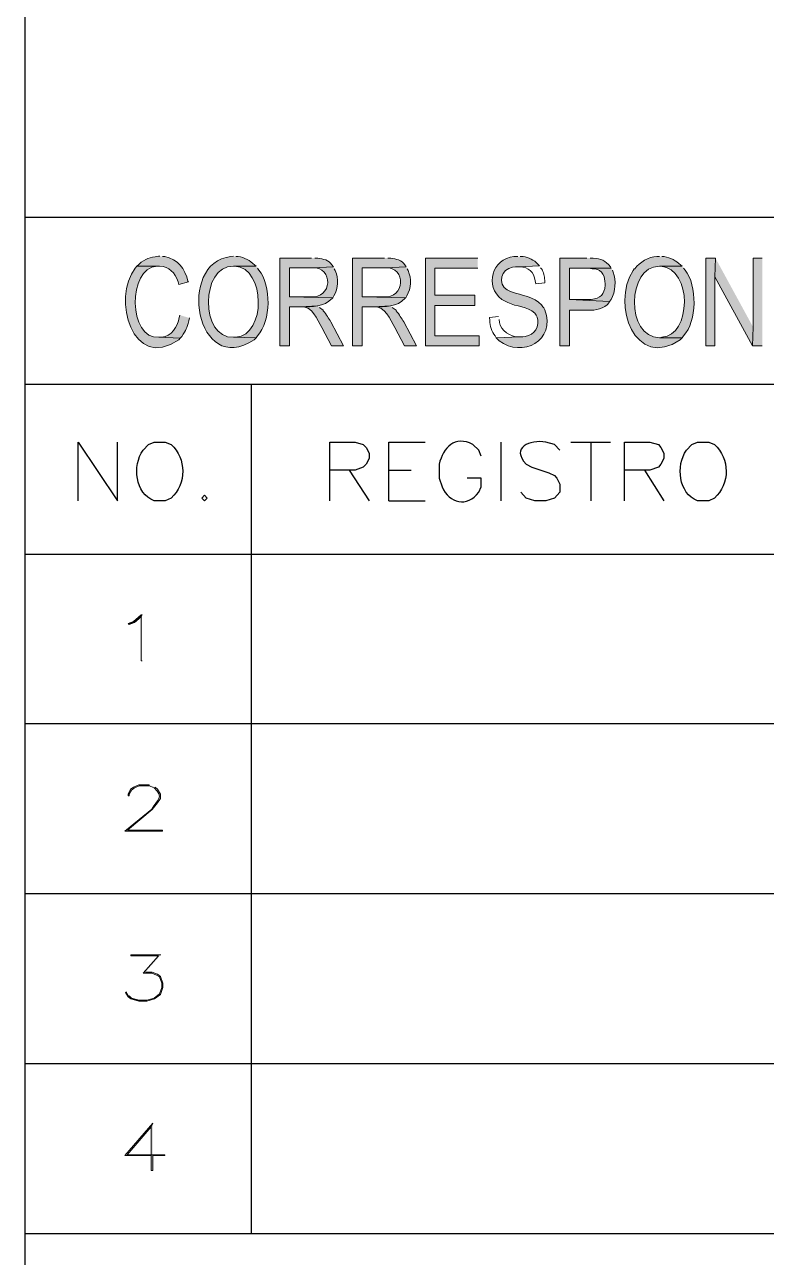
# Model space of a CAD drawing. Header units: inches. Extents: x 5 to 295, y 10 to 227.
# Drawn here: x 251.34 to 263.47, y 60.12 to 80.29 of the extents above; entities that cross this region are included whole.
import ezdxf

# ---------------------------------------------------------------- set-up
doc = ezdxf.new("R2010")
doc.units = ezdxf.units.IN
doc.header["$MEASUREMENT"] = 0
doc.layers.add('1- 3', color=3, linetype='Continuous')

msp = doc.modelspace()

# ---------------------------------------------------------------- hatches: boundary and pattern name
at = {"layer": '1- 3'}
h = msp.add_hatch(color=256, dxfattribs=at)
edge = h.paths.add_edge_path()
edge.add_spline(control_points=[(253.551, 76.498), (253.551, 76.498), (253.528, 76.498), (253.528, 76.498), (253.377, 76.47), (253.322, 76.464), (253.204, 76.363), (253.204, 76.363), (253.172, 76.332), (253.172, 76.332), (253.172, 76.332), (253.544, 76.332), (253.544, 76.332), (253.713, 76.331), (253.789, 76.224), (253.852, 76.079), (253.852, 76.079), (253.859, 76.032), (253.859, 76.032), (253.859, 76.032), (254.017, 76.079), (254.017, 76.079), (254.017, 76.079), (254.01, 76.087), (254.01, 76.087), (253.964, 76.29), (253.841, 76.451), (253.63, 76.49), (253.63, 76.49), (253.591, 76.49), (253.591, 76.49)], knot_values=[0, 0, 0, 0, 0.035278, 0.035278, 0.035278, 0.070556, 0.070556, 0.070556, 0.105833, 0.105833, 0.105833, 0.141111, 0.141111, 0.141111, 0.176389, 0.176389, 0.176389, 0.211667, 0.211667, 0.211667, 0.246944, 0.246944, 0.246944, 0.282222, 0.282222, 0.282222, 0.3175, 0.3175, 0.3175, 0.352778, 0.352778, 0.352778, 0.352778], degree=3, periodic=0)
edge.add_line((253.591, 76.49), (253.551, 76.498))
h = msp.add_hatch(color=256, dxfattribs=at)
edge = h.paths.add_edge_path()
edge.add_spline(control_points=[(254.752, 76.498), (254.752, 76.498), (254.713, 76.49), (254.713, 76.49), (253.817, 76.401), (254.145, 74.492), (255.092, 75.131), (255.092, 75.131), (255.123, 75.163), (255.123, 75.163), (255.123, 75.163), (254.752, 75.171), (254.752, 75.171), (254.207, 75.145), (254.211, 76.35), (254.752, 76.332), (254.752, 76.332), (255.123, 76.332), (255.123, 76.332), (255.123, 76.332), (255.1, 76.355), (255.1, 76.355), (255.024, 76.421), (254.934, 76.481), (254.831, 76.49), (254.831, 76.49), (254.792, 76.49), (254.792, 76.49)], knot_values=[0, 0, 0, 0, 0.035278, 0.035278, 0.035278, 0.070556, 0.070556, 0.070556, 0.105833, 0.105833, 0.105833, 0.141111, 0.141111, 0.141111, 0.176389, 0.176389, 0.176389, 0.211667, 0.211667, 0.211667, 0.246944, 0.246944, 0.246944, 0.282222, 0.282222, 0.282222, 0.3175, 0.3175, 0.3175, 0.3175], degree=3, periodic=0)
edge.add_line((254.792, 76.49), (254.752, 76.498))
h = msp.add_hatch(color=256, dxfattribs=at)
edge = h.paths.add_edge_path()
edge.add_spline(control_points=[(256.032, 76.466), (256.032, 76.466), (255.51, 76.466), (255.51, 76.466), (255.51, 76.466), (255.51, 75.028), (255.51, 75.028), (255.51, 75.028), (255.668, 75.028), (255.668, 75.028), (255.668, 75.028), (255.668, 75.668), (255.668, 75.668), (255.668, 75.668), (255.85, 75.668), (255.85, 75.668), (256.05, 75.669), (256.227, 75.661), (256.371, 75.81), (256.371, 75.81), (256.379, 75.818), (256.379, 75.818), (256.379, 75.818), (255.668, 75.834), (255.668, 75.834), (255.668, 75.834), (255.668, 76.308), (255.668, 76.308), (255.668, 76.308), (256.04, 76.308), (256.04, 76.308), (256.04, 76.308), (256.387, 76.324), (256.387, 76.324), (256.387, 76.324), (256.363, 76.355), (256.363, 76.355), (256.315, 76.435), (256.218, 76.451), (256.134, 76.466), (256.134, 76.466), (256.087, 76.466), (256.087, 76.466)], knot_values=[0, 0, 0, 0, 0.035278, 0.035278, 0.035278, 0.070556, 0.070556, 0.070556, 0.105833, 0.105833, 0.105833, 0.141111, 0.141111, 0.141111, 0.176389, 0.176389, 0.176389, 0.211667, 0.211667, 0.211667, 0.246944, 0.246944, 0.246944, 0.282222, 0.282222, 0.282222, 0.3175, 0.3175, 0.3175, 0.352778, 0.352778, 0.352778, 0.388056, 0.388056, 0.388056, 0.423333, 0.423333, 0.423333, 0.458611, 0.458611, 0.458611, 0.493889, 0.493889, 0.493889, 0.493889], degree=3, periodic=0)
edge.add_line((256.087, 76.466), (256.032, 76.466))
h = msp.add_hatch(color=256, dxfattribs=at)
edge = h.paths.add_edge_path()
edge.add_spline(control_points=[(257.224, 76.466), (257.224, 76.466), (256.703, 76.466), (256.703, 76.466), (256.703, 76.466), (256.703, 75.028), (256.703, 75.028), (256.703, 75.028), (256.861, 75.028), (256.861, 75.028), (256.861, 75.028), (256.861, 75.668), (256.861, 75.668), (256.861, 75.668), (257.043, 75.668), (257.043, 75.668), (257.242, 75.669), (257.42, 75.661), (257.564, 75.81), (257.564, 75.81), (257.572, 75.818), (257.572, 75.818), (257.572, 75.818), (256.861, 75.834), (256.861, 75.834), (256.861, 75.834), (256.861, 76.308), (256.861, 76.308), (256.861, 76.308), (257.232, 76.308), (257.232, 76.308), (257.232, 76.308), (257.58, 76.324), (257.58, 76.324), (257.58, 76.324), (257.556, 76.355), (257.556, 76.355), (257.508, 76.435), (257.411, 76.451), (257.327, 76.466), (257.327, 76.466), (257.28, 76.466), (257.28, 76.466)], knot_values=[0, 0, 0, 0, 0.035278, 0.035278, 0.035278, 0.070556, 0.070556, 0.070556, 0.105833, 0.105833, 0.105833, 0.141111, 0.141111, 0.141111, 0.176389, 0.176389, 0.176389, 0.211667, 0.211667, 0.211667, 0.246944, 0.246944, 0.246944, 0.282222, 0.282222, 0.282222, 0.3175, 0.3175, 0.3175, 0.352778, 0.352778, 0.352778, 0.388056, 0.388056, 0.388056, 0.423333, 0.423333, 0.423333, 0.458611, 0.458611, 0.458611, 0.493889, 0.493889, 0.493889, 0.493889], degree=3, periodic=0)
edge.add_line((257.28, 76.466), (257.224, 76.466))
for points in [[(258.749, 76.466), (257.896, 76.466), (257.896, 75.028), (258.773, 75.028), (258.773, 75.194), (258.046, 75.194), (258.046, 75.692), (258.701, 75.692), (258.701, 75.858), (258.046, 75.858), (258.046, 76.3), (258.749, 76.3)], [(262.635, 76.466), (262.477, 76.466), (262.477, 75.028), (262.627, 75.028), (262.627, 76.158)], [(262.635, 76.466), (262.627, 76.158), (263.243, 75.028), (263.251, 75.336)], [(263.401, 76.466), (263.251, 76.466), (263.251, 75.336), (263.243, 75.028), (263.401, 75.028)], [(253.259, 70.629), (253.243, 70.629), (253.117, 70.518), (253.03, 70.487), (253.046, 70.471), (253.133, 70.502), (253.243, 70.597)], [(253.259, 70.629), (253.243, 70.597), (253.243, 69.878), (253.259, 69.878)], [(253.378, 67.848), (253.204, 67.848), (253.117, 67.809), (253.07, 67.777), (253.03, 67.698), (253.03, 67.667), (253.046, 67.667), (253.046, 67.698), (253.085, 67.761), (253.133, 67.801), (253.212, 67.832), (253.378, 67.832)], [(253.567, 65.068), (253.077, 65.068), (253.077, 65.052), (253.528, 65.052), (253.275, 64.768), (253.417, 64.768), (253.496, 64.736), (253.544, 64.705), (253.583, 64.602), (253.583, 64.531), (253.544, 64.428), (253.457, 64.357), (253.338, 64.325), (253.212, 64.325), (253.204, 64.31), (253.338, 64.31), (253.465, 64.349), (253.559, 64.42), (253.599, 64.531), (253.599, 64.602), (253.559, 64.712), (253.512, 64.752), (253.425, 64.783), (253.314, 64.783)], [(253.006, 64.46), (252.991, 64.452), (253.03, 64.381), (253.077, 64.349), (253.204, 64.31), (253.212, 64.325), (253.085, 64.357), (253.046, 64.396)], [(253.433, 62.311), (252.975, 61.782), (253.409, 61.782), (253.409, 61.537), (253.433, 61.537), (253.433, 61.782), (253.63, 61.782), (253.63, 61.798), (253.014, 61.798), (253.409, 62.256)], [(253.433, 62.311), (253.409, 62.256), (253.409, 61.798), (253.014, 61.798), (253.433, 61.798)]]:
    msp.add_hatch(color=256, dxfattribs=at).paths.add_polyline_path(points)
h = msp.add_hatch(color=256, dxfattribs=at)
edge = h.paths.add_edge_path()
edge.add_spline(control_points=[(259.404, 76.49), (259.404, 76.49), (259.341, 76.49), (259.341, 76.49), (258.981, 76.461), (258.857, 76.006), (259.144, 75.787), (259.144, 75.787), (259.239, 75.739), (259.239, 75.739), (259.383, 75.671), (259.558, 75.673), (259.681, 75.565), (259.681, 75.565), (259.705, 75.534), (259.705, 75.534), (259.705, 75.534), (259.72, 75.502), (259.72, 75.502), (259.764, 75.36), (259.679, 75.197), (259.523, 75.186), (259.523, 75.186), (259.483, 75.178), (259.483, 75.178), (259.483, 75.178), (259.436, 75.178), (259.436, 75.178), (259.436, 75.178), (259.049, 75.163), (259.049, 75.163), (259.049, 75.163), (259.096, 75.115), (259.096, 75.115), (259.479, 74.825), (260.03, 75.116), (259.847, 75.621), (259.847, 75.621), (259.831, 75.652), (259.831, 75.652), (259.831, 75.652), (259.815, 75.668), (259.815, 75.668), (259.815, 75.668), (259.792, 75.7), (259.792, 75.7), (259.669, 75.832), (259.466, 75.858), (259.302, 75.913), (259.302, 75.913), (259.262, 75.929), (259.262, 75.929), (259.262, 75.929), (259.231, 75.945), (259.231, 75.945), (259.064, 76.041), (259.134, 76.295), (259.318, 76.316), (259.318, 76.316), (259.365, 76.324), (259.365, 76.324), (259.365, 76.324), (259.412, 76.324), (259.412, 76.324), (259.412, 76.324), (259.76, 76.34), (259.76, 76.34), (259.76, 76.34), (259.728, 76.371), (259.728, 76.371), (259.674, 76.432), (259.573, 76.48), (259.491, 76.49), (259.491, 76.49), (259.444, 76.49), (259.444, 76.49)], knot_values=[0, 0, 0, 0, 0.035278, 0.035278, 0.035278, 0.070556, 0.070556, 0.070556, 0.105833, 0.105833, 0.105833, 0.141111, 0.141111, 0.141111, 0.176389, 0.176389, 0.176389, 0.211667, 0.211667, 0.211667, 0.246944, 0.246944, 0.246944, 0.282222, 0.282222, 0.282222, 0.3175, 0.3175, 0.3175, 0.352778, 0.352778, 0.352778, 0.388056, 0.388056, 0.388056, 0.423333, 0.423333, 0.423333, 0.458611, 0.458611, 0.458611, 0.493889, 0.493889, 0.493889, 0.529167, 0.529167, 0.529167, 0.564444, 0.564444, 0.564444, 0.599722, 0.599722, 0.599722, 0.635, 0.635, 0.635, 0.670278, 0.670278, 0.670278, 0.705556, 0.705556, 0.705556, 0.740833, 0.740833, 0.740833, 0.776111, 0.776111, 0.776111, 0.811389, 0.811389, 0.811389, 0.846667, 0.846667, 0.846667, 0.881944, 0.881944, 0.881944, 0.881944], degree=3, periodic=0)
edge.add_line((259.444, 76.49), (259.404, 76.49))
h = msp.add_hatch(color=256, dxfattribs=at)
edge = h.paths.add_edge_path()
edge.add_spline(control_points=[(260.534, 76.466), (260.534, 76.466), (260.092, 76.466), (260.092, 76.466), (260.092, 76.466), (260.092, 75.028), (260.092, 75.028), (260.092, 75.028), (260.25, 75.028), (260.25, 75.028), (260.25, 75.028), (260.25, 75.613), (260.25, 75.613), (260.25, 75.613), (260.55, 75.613), (260.55, 75.613), (260.675, 75.608), (260.816, 75.636), (260.897, 75.739), (260.897, 75.739), (260.905, 75.755), (260.905, 75.755), (260.905, 75.755), (260.25, 75.787), (260.25, 75.787), (260.25, 75.787), (260.25, 76.3), (260.25, 76.3), (260.25, 76.3), (260.929, 76.3), (260.929, 76.3), (260.929, 76.3), (260.921, 76.324), (260.921, 76.324), (260.825, 76.43), (260.772, 76.456), (260.637, 76.466), (260.637, 76.466), (260.589, 76.466), (260.589, 76.466)], knot_values=[0, 0, 0, 0, 0.035278, 0.035278, 0.035278, 0.070556, 0.070556, 0.070556, 0.105833, 0.105833, 0.105833, 0.141111, 0.141111, 0.141111, 0.176389, 0.176389, 0.176389, 0.211667, 0.211667, 0.211667, 0.246944, 0.246944, 0.246944, 0.282222, 0.282222, 0.282222, 0.3175, 0.3175, 0.3175, 0.352778, 0.352778, 0.352778, 0.388056, 0.388056, 0.388056, 0.423333, 0.423333, 0.423333, 0.458611, 0.458611, 0.458611, 0.458611], degree=3, periodic=0)
edge.add_line((260.589, 76.466), (260.534, 76.466))
h = msp.add_hatch(color=256, dxfattribs=at)
edge = h.paths.add_edge_path()
edge.add_spline(control_points=[(261.719, 76.49), (261.719, 76.49), (261.679, 76.49), (261.679, 76.49), (261.536, 76.49), (261.404, 76.399), (261.316, 76.292), (261.316, 76.292), (261.308, 76.292), (261.308, 76.292), (261.308, 76.292), (261.292, 76.261), (261.292, 76.261), (260.921, 75.708), (261.327, 74.626), (262.059, 75.131), (262.059, 75.131), (262.09, 75.163), (262.09, 75.163), (262.09, 75.163), (261.719, 75.163), (261.719, 75.163), (261.172, 75.164), (261.178, 76.338), (261.719, 76.332), (261.719, 76.332), (262.09, 76.332), (262.09, 76.332), (262.09, 76.332), (262.066, 76.355), (262.066, 76.355), (261.987, 76.422), (261.902, 76.475), (261.798, 76.49), (261.798, 76.49), (261.758, 76.49), (261.758, 76.49)], knot_values=[0, 0, 0, 0, 0.035278, 0.035278, 0.035278, 0.070556, 0.070556, 0.070556, 0.105833, 0.105833, 0.105833, 0.141111, 0.141111, 0.141111, 0.176389, 0.176389, 0.176389, 0.211667, 0.211667, 0.211667, 0.246944, 0.246944, 0.246944, 0.282222, 0.282222, 0.282222, 0.3175, 0.3175, 0.3175, 0.352778, 0.352778, 0.352778, 0.388056, 0.388056, 0.388056, 0.423333, 0.423333, 0.423333, 0.423333], degree=3, periodic=0)
edge.add_line((261.758, 76.49), (261.719, 76.49))
h = msp.add_hatch(color=256, dxfattribs=at)
edge = h.paths.add_edge_path()
edge.add_spline(control_points=[(253.172, 76.332), (253.172, 76.332), (253.149, 76.3), (253.149, 76.3), (252.757, 75.82), (253.104, 74.593), (253.859, 75.131), (253.859, 75.131), (253.883, 75.155), (253.883, 75.155), (253.883, 75.155), (253.536, 75.171), (253.536, 75.171), (253.028, 75.128), (253.018, 76.314), (253.504, 76.332), (253.504, 76.332), (253.544, 76.332), (253.544, 76.332)], knot_values=[0, 0, 0, 0, 0.035278, 0.035278, 0.035278, 0.070556, 0.070556, 0.070556, 0.105833, 0.105833, 0.105833, 0.141111, 0.141111, 0.141111, 0.176389, 0.176389, 0.176389, 0.211667, 0.211667, 0.211667, 0.211667], degree=3, periodic=0)
edge.add_line((253.544, 76.332), (253.172, 76.332))
h = msp.add_hatch(color=256, dxfattribs=at)
edge = h.paths.add_edge_path()
edge.add_spline(control_points=[(255.123, 76.332), (255.123, 76.332), (254.752, 76.332), (254.752, 76.332), (254.752, 76.332), (254.776, 76.332), (254.776, 76.332), (255.283, 76.309), (255.289, 75.202), (254.792, 75.171), (254.792, 75.171), (254.752, 75.171), (254.752, 75.171), (254.752, 75.171), (255.123, 75.163), (255.123, 75.163), (255.123, 75.163), (255.147, 75.194), (255.147, 75.194), (255.369, 75.438), (255.375, 76.018), (255.171, 76.268), (255.171, 76.268), (255.147, 76.3), (255.147, 76.3)], knot_values=[0, 0, 0, 0, 0.035278, 0.035278, 0.035278, 0.070556, 0.070556, 0.070556, 0.105833, 0.105833, 0.105833, 0.141111, 0.141111, 0.141111, 0.176389, 0.176389, 0.176389, 0.211667, 0.211667, 0.211667, 0.246944, 0.246944, 0.246944, 0.282222, 0.282222, 0.282222, 0.282222], degree=3, periodic=0)
edge.add_line((255.147, 76.3), (255.123, 76.332))
h = msp.add_hatch(color=256, dxfattribs=at)
edge = h.paths.add_edge_path()
edge.add_spline(control_points=[(256.387, 76.324), (256.387, 76.324), (256.04, 76.308), (256.04, 76.308), (256.04, 76.308), (256.047, 76.308), (256.047, 76.308), (256.386, 76.333), (256.384, 75.787), (256, 75.834), (256, 75.834), (255.668, 75.834), (255.668, 75.834), (255.668, 75.834), (256.379, 75.818), (256.379, 75.818), (256.379, 75.818), (256.395, 75.85), (256.395, 75.85), (256.47, 75.97), (256.476, 76.132), (256.419, 76.261), (256.419, 76.261), (256.403, 76.292), (256.403, 76.292)], knot_values=[0, 0, 0, 0, 0.035278, 0.035278, 0.035278, 0.070556, 0.070556, 0.070556, 0.105833, 0.105833, 0.105833, 0.141111, 0.141111, 0.141111, 0.176389, 0.176389, 0.176389, 0.211667, 0.211667, 0.211667, 0.246944, 0.246944, 0.246944, 0.282222, 0.282222, 0.282222, 0.282222], degree=3, periodic=0)
edge.add_line((256.403, 76.292), (256.387, 76.324))
h = msp.add_hatch(color=256, dxfattribs=at)
edge = h.paths.add_edge_path()
edge.add_spline(control_points=[(257.58, 76.324), (257.58, 76.324), (257.232, 76.308), (257.232, 76.308), (257.232, 76.308), (257.24, 76.308), (257.24, 76.308), (257.579, 76.333), (257.577, 75.787), (257.193, 75.834), (257.193, 75.834), (256.861, 75.834), (256.861, 75.834), (256.861, 75.834), (257.572, 75.818), (257.572, 75.818), (257.572, 75.818), (257.588, 75.85), (257.588, 75.85), (257.663, 75.97), (257.668, 76.132), (257.611, 76.261), (257.611, 76.261), (257.596, 76.292), (257.596, 76.292)], knot_values=[0, 0, 0, 0, 0.035278, 0.035278, 0.035278, 0.070556, 0.070556, 0.070556, 0.105833, 0.105833, 0.105833, 0.141111, 0.141111, 0.141111, 0.176389, 0.176389, 0.176389, 0.211667, 0.211667, 0.211667, 0.246944, 0.246944, 0.246944, 0.282222, 0.282222, 0.282222, 0.282222], degree=3, periodic=0)
edge.add_line((257.596, 76.292), (257.58, 76.324))
h = msp.add_hatch(color=256, dxfattribs=at)
edge = h.paths.add_edge_path()
edge.add_spline(control_points=[(260.929, 76.3), (260.929, 76.3), (260.55, 76.3), (260.55, 76.3), (260.55, 76.3), (260.566, 76.3), (260.566, 76.3), (260.566, 76.3), (260.621, 76.292), (260.621, 76.292), (260.741, 76.307), (260.831, 76.195), (260.826, 76.087), (260.826, 76.087), (260.834, 76.047), (260.834, 76.047), (260.834, 76.047), (260.834, 76.024), (260.834, 76.024), (260.817, 75.871), (260.757, 75.808), (260.605, 75.787), (260.605, 75.787), (260.25, 75.787), (260.25, 75.787), (260.25, 75.787), (260.905, 75.755), (260.905, 75.755), (260.905, 75.755), (260.929, 75.787), (260.929, 75.787), (261, 75.92), (261.016, 76.094), (260.961, 76.237), (260.961, 76.237), (260.953, 76.268), (260.953, 76.268)], knot_values=[0, 0, 0, 0, 0.035278, 0.035278, 0.035278, 0.070556, 0.070556, 0.070556, 0.105833, 0.105833, 0.105833, 0.141111, 0.141111, 0.141111, 0.176389, 0.176389, 0.176389, 0.211667, 0.211667, 0.211667, 0.246944, 0.246944, 0.246944, 0.282222, 0.282222, 0.282222, 0.3175, 0.3175, 0.3175, 0.352778, 0.352778, 0.352778, 0.388056, 0.388056, 0.388056, 0.423333, 0.423333, 0.423333, 0.423333], degree=3, periodic=0)
edge.add_line((260.953, 76.268), (260.929, 76.3))
h = msp.add_hatch(color=256, dxfattribs=at)
edge = h.paths.add_edge_path()
edge.add_spline(control_points=[(262.09, 76.332), (262.09, 76.332), (261.719, 76.332), (261.719, 76.332), (261.719, 76.332), (261.743, 76.332), (261.743, 76.332), (262.261, 76.302), (262.243, 75.187), (261.758, 75.171), (261.758, 75.171), (261.719, 75.163), (261.719, 75.163), (261.719, 75.163), (262.09, 75.163), (262.09, 75.163), (262.09, 75.163), (262.114, 75.194), (262.114, 75.194), (262.336, 75.43), (262.341, 76.022), (262.138, 76.268), (262.138, 76.268), (262.114, 76.3), (262.114, 76.3)], knot_values=[0, 0, 0, 0, 0.035278, 0.035278, 0.035278, 0.070556, 0.070556, 0.070556, 0.105833, 0.105833, 0.105833, 0.141111, 0.141111, 0.141111, 0.176389, 0.176389, 0.176389, 0.211667, 0.211667, 0.211667, 0.246944, 0.246944, 0.246944, 0.282222, 0.282222, 0.282222, 0.282222], degree=3, periodic=0)
edge.add_line((262.114, 76.3), (262.09, 76.332))
h = msp.add_hatch(color=256, dxfattribs=at)
edge = h.paths.add_edge_path()
edge.add_spline(control_points=[(256.126, 75.684), (256.126, 75.684), (255.85, 75.668), (255.85, 75.668), (255.85, 75.668), (255.858, 75.668), (255.858, 75.668), (256.042, 75.685), (256.127, 75.459), (256.198, 75.329), (256.198, 75.329), (256.356, 75.028), (256.356, 75.028), (256.356, 75.028), (256.553, 75.028), (256.553, 75.028), (256.553, 75.028), (256.348, 75.423), (256.348, 75.423), (256.306, 75.479), (256.275, 75.543), (256.221, 75.605), (256.221, 75.605), (256.221, 75.613), (256.221, 75.613), (256.221, 75.613), (256.158, 75.66), (256.158, 75.66)], knot_values=[0, 0, 0, 0, 0.035278, 0.035278, 0.035278, 0.070556, 0.070556, 0.070556, 0.105833, 0.105833, 0.105833, 0.141111, 0.141111, 0.141111, 0.176389, 0.176389, 0.176389, 0.211667, 0.211667, 0.211667, 0.246944, 0.246944, 0.246944, 0.282222, 0.282222, 0.282222, 0.3175, 0.3175, 0.3175, 0.3175], degree=3, periodic=0)
edge.add_line((256.158, 75.66), (256.126, 75.684))
h = msp.add_hatch(color=256, dxfattribs=at)
edge = h.paths.add_edge_path()
edge.add_spline(control_points=[(257.319, 75.684), (257.319, 75.684), (257.043, 75.668), (257.043, 75.668), (257.043, 75.668), (257.051, 75.668), (257.051, 75.668), (257.234, 75.685), (257.32, 75.459), (257.39, 75.329), (257.39, 75.329), (257.548, 75.028), (257.548, 75.028), (257.548, 75.028), (257.746, 75.028), (257.746, 75.028), (257.746, 75.028), (257.54, 75.423), (257.54, 75.423), (257.499, 75.479), (257.468, 75.543), (257.414, 75.605), (257.414, 75.605), (257.414, 75.613), (257.414, 75.613), (257.414, 75.613), (257.351, 75.66), (257.351, 75.66)], knot_values=[0, 0, 0, 0, 0.035278, 0.035278, 0.035278, 0.070556, 0.070556, 0.070556, 0.105833, 0.105833, 0.105833, 0.141111, 0.141111, 0.141111, 0.176389, 0.176389, 0.176389, 0.211667, 0.211667, 0.211667, 0.246944, 0.246944, 0.246944, 0.282222, 0.282222, 0.282222, 0.3175, 0.3175, 0.3175, 0.3175], degree=3, periodic=0)
edge.add_line((257.351, 75.66), (257.319, 75.684))
h = msp.add_hatch(color=256, dxfattribs=at)
edge = h.paths.add_edge_path()
edge.add_spline(control_points=[(253.875, 75.534), (253.875, 75.534), (253.867, 75.494), (253.867, 75.494), (253.841, 75.344), (253.743, 75.185), (253.575, 75.171), (253.575, 75.171), (253.536, 75.171), (253.536, 75.171), (253.536, 75.171), (253.883, 75.155), (253.883, 75.155), (253.883, 75.155), (253.907, 75.186), (253.907, 75.186), (253.986, 75.299), (253.987, 75.312), (254.025, 75.439), (254.025, 75.439), (254.033, 75.486), (254.033, 75.486)], knot_values=[0, 0, 0, 0, 0.035278, 0.035278, 0.035278, 0.070556, 0.070556, 0.070556, 0.105833, 0.105833, 0.105833, 0.141111, 0.141111, 0.141111, 0.176389, 0.176389, 0.176389, 0.211667, 0.211667, 0.211667, 0.246944, 0.246944, 0.246944, 0.246944], degree=3, periodic=0)
edge.add_line((254.033, 75.486), (253.875, 75.534))
h = msp.add_hatch(color=256, dxfattribs=at)
edge = h.paths.add_edge_path()
edge.add_spline(control_points=[(253.378, 67.848), (253.378, 67.848), (253.378, 67.832), (253.378, 67.832), (253.378, 67.832), (253.457, 67.801), (253.457, 67.801), (253.626, 67.644), (253.508, 67.605), (253.417, 67.453), (253.417, 67.453), (252.975, 67.09), (252.975, 67.09), (252.975, 67.09), (253.591, 67.09), (253.591, 67.09), (253.591, 67.09), (253.591, 67.106), (253.591, 67.106), (253.591, 67.106), (253.022, 67.106), (253.022, 67.106), (253.022, 67.106), (253.425, 67.445), (253.425, 67.445), (253.425, 67.445), (253.512, 67.556), (253.512, 67.556), (253.512, 67.556), (253.559, 67.627), (253.559, 67.627), (253.559, 67.627), (253.559, 67.698), (253.559, 67.698), (253.559, 67.698), (253.512, 67.777), (253.512, 67.777), (253.512, 67.777), (253.472, 67.809), (253.472, 67.809)], knot_values=[0, 0, 0, 0, 0.035278, 0.035278, 0.035278, 0.070556, 0.070556, 0.070556, 0.105833, 0.105833, 0.105833, 0.141111, 0.141111, 0.141111, 0.176389, 0.176389, 0.176389, 0.211667, 0.211667, 0.211667, 0.246944, 0.246944, 0.246944, 0.282222, 0.282222, 0.282222, 0.3175, 0.3175, 0.3175, 0.352778, 0.352778, 0.352778, 0.388056, 0.388056, 0.388056, 0.423333, 0.423333, 0.423333, 0.458611, 0.458611, 0.458611, 0.458611], degree=3, periodic=0)
edge.add_line((253.472, 67.809), (253.378, 67.848))

# ---------------------------------------------------------------- linework, layer by layer
at = {"layer": '1- 3', "lineweight": 25}
for points in [[(251.34, 123.67), (251.34, 41.845)], [(251.34, 77.137), (293.867, 77.137)], [(251.34, 74.404), (293.867, 74.404)], [(255.044, 74.404), (255.044, 60.51)], [(252.216, 72.493), (252.216, 73.456), (252.856, 72.493), (252.856, 73.456)], [(256.332, 72.493), (256.332, 73.456), (256.743, 73.456), (256.877, 73.417), (256.924, 73.37), (256.972, 73.275), (256.972, 73.188), (256.924, 73.093), (256.877, 73.046), (256.743, 72.998), (256.332, 72.998)], [(257.295, 72.493), (257.295, 73.456), (257.888, 73.456)], [(259.128, 73.456), (259.128, 72.493)], [(260.273, 73.456), (260.921, 73.456)], [(260.597, 73.456), (260.597, 72.493)], [(261.15, 72.493), (261.15, 73.456), (261.561, 73.456), (261.703, 73.417), (261.743, 73.37), (261.79, 73.275), (261.79, 73.188), (261.743, 73.093), (261.703, 73.046), (261.561, 72.998), (261.15, 72.998)], [(256.648, 72.998), (256.972, 72.493)], [(257.295, 72.998), (257.659, 72.998)], [(261.474, 72.998), (261.79, 72.493)], [(254.278, 72.588), (254.239, 72.54), (254.278, 72.493), (254.325, 72.54), (254.278, 72.588)], [(257.295, 72.493), (257.888, 72.493)], [(251.34, 71.624), (293.867, 71.624)], [(251.34, 68.851), (293.867, 68.851)], [(251.34, 66.071), (293.867, 66.071)], [(251.34, 63.291), (293.867, 63.291)], [(251.34, 60.51), (293.867, 60.51)], [(251.34, 60.51), (293.867, 60.51)]]:
    msp.add_lwpolyline(points, dxfattribs=at)
at = {"layer": '1- 3', "lineweight": 0}
for points in [[(258.749, 76.466), (257.896, 76.466), (257.896, 75.028), (258.773, 75.028), (258.773, 75.194), (258.046, 75.194), (258.046, 75.692), (258.701, 75.692), (258.701, 75.858), (258.046, 75.858), (258.046, 76.3), (258.749, 76.3)], [(262.635, 76.466), (262.477, 76.466), (262.477, 75.028), (262.627, 75.028), (262.627, 76.158)], [(262.635, 76.466), (262.627, 76.158), (263.243, 75.028), (263.251, 75.336)], [(263.401, 76.466), (263.251, 76.466), (263.251, 75.336), (263.243, 75.028), (263.401, 75.028)], [(253.259, 70.629), (253.243, 70.629), (253.117, 70.518), (253.03, 70.487), (253.046, 70.471), (253.133, 70.502), (253.243, 70.597)], [(253.259, 70.629), (253.243, 70.597), (253.243, 69.878), (253.259, 69.878)], [(253.378, 67.848), (253.204, 67.848), (253.117, 67.809), (253.07, 67.777), (253.03, 67.698), (253.03, 67.667), (253.046, 67.667), (253.046, 67.698), (253.085, 67.761), (253.133, 67.801), (253.212, 67.832), (253.378, 67.832)], [(253.567, 65.068), (253.077, 65.068), (253.077, 65.052), (253.528, 65.052), (253.275, 64.768), (253.417, 64.768), (253.496, 64.736), (253.544, 64.705), (253.583, 64.602), (253.583, 64.531), (253.544, 64.428), (253.457, 64.357), (253.338, 64.325), (253.212, 64.325), (253.204, 64.31), (253.338, 64.31), (253.465, 64.349), (253.559, 64.42), (253.599, 64.531), (253.599, 64.602), (253.559, 64.712), (253.512, 64.752), (253.425, 64.783), (253.314, 64.783)], [(253.006, 64.46), (252.991, 64.452), (253.03, 64.381), (253.077, 64.349), (253.204, 64.31), (253.212, 64.325), (253.085, 64.357), (253.046, 64.396)], [(253.433, 62.311), (252.975, 61.782), (253.409, 61.782), (253.409, 61.537), (253.433, 61.537), (253.433, 61.782), (253.63, 61.782), (253.63, 61.798), (253.014, 61.798), (253.409, 62.256)], [(253.433, 62.311), (253.409, 62.256), (253.409, 61.798), (253.014, 61.798), (253.433, 61.798)]]:
    msp.add_lwpolyline(points, dxfattribs=at)
for points, knots in [([(253.551, 76.498), (253.551, 76.498), (253.528, 76.498), (253.528, 76.498), (253.377, 76.47), (253.322, 76.464), (253.204, 76.363), (253.204, 76.363), (253.172, 76.332), (253.172, 76.332), (253.172, 76.332), (253.544, 76.332), (253.544, 76.332), (253.713, 76.331), (253.789, 76.224), (253.852, 76.079), (253.852, 76.079), (253.859, 76.032), (253.859, 76.032), (253.859, 76.032), (254.017, 76.079), (254.017, 76.079), (254.017, 76.079), (254.01, 76.087), (254.01, 76.087), (253.964, 76.29), (253.841, 76.451), (253.63, 76.49), (253.63, 76.49), (253.591, 76.49), (253.591, 76.49)], [0, 0, 0, 0, 1, 1, 1, 2, 2, 2, 3, 3, 3, 4, 4, 4, 5, 5, 5, 6, 6, 6, 7, 7, 7, 8, 8, 8, 9, 9, 9, 10, 10, 10, 10]), ([(254.752, 76.498), (254.752, 76.498), (254.713, 76.49), (254.713, 76.49), (253.817, 76.401), (254.145, 74.492), (255.092, 75.131), (255.092, 75.131), (255.123, 75.163), (255.123, 75.163), (255.123, 75.163), (254.752, 75.171), (254.752, 75.171), (254.207, 75.145), (254.211, 76.35), (254.752, 76.332), (254.752, 76.332), (255.123, 76.332), (255.123, 76.332), (255.123, 76.332), (255.1, 76.355), (255.1, 76.355), (255.024, 76.421), (254.934, 76.481), (254.831, 76.49), (254.831, 76.49), (254.792, 76.49), (254.792, 76.49)], [0, 0, 0, 0, 1, 1, 1, 2, 2, 2, 3, 3, 3, 4, 4, 4, 5, 5, 5, 6, 6, 6, 7, 7, 7, 8, 8, 8, 9, 9, 9, 9]), ([(256.032, 76.466), (256.032, 76.466), (255.51, 76.466), (255.51, 76.466), (255.51, 76.466), (255.51, 75.028), (255.51, 75.028), (255.51, 75.028), (255.668, 75.028), (255.668, 75.028), (255.668, 75.028), (255.668, 75.668), (255.668, 75.668), (255.668, 75.668), (255.85, 75.668), (255.85, 75.668), (256.05, 75.669), (256.227, 75.661), (256.371, 75.81), (256.371, 75.81), (256.379, 75.818), (256.379, 75.818), (256.379, 75.818), (255.668, 75.834), (255.668, 75.834), (255.668, 75.834), (255.668, 76.308), (255.668, 76.308), (255.668, 76.308), (256.04, 76.308), (256.04, 76.308), (256.04, 76.308), (256.387, 76.324), (256.387, 76.324), (256.387, 76.324), (256.363, 76.355), (256.363, 76.355), (256.315, 76.435), (256.218, 76.451), (256.134, 76.466), (256.134, 76.466), (256.087, 76.466), (256.087, 76.466)], [0, 0, 0, 0, 1, 1, 1, 2, 2, 2, 3, 3, 3, 4, 4, 4, 5, 5, 5, 6, 6, 6, 7, 7, 7, 8, 8, 8, 9, 9, 9, 10, 10, 10, 11, 11, 11, 12, 12, 12, 13, 13, 13, 14, 14, 14, 14]), ([(257.224, 76.466), (257.224, 76.466), (256.703, 76.466), (256.703, 76.466), (256.703, 76.466), (256.703, 75.028), (256.703, 75.028), (256.703, 75.028), (256.861, 75.028), (256.861, 75.028), (256.861, 75.028), (256.861, 75.668), (256.861, 75.668), (256.861, 75.668), (257.043, 75.668), (257.043, 75.668), (257.242, 75.669), (257.42, 75.661), (257.564, 75.81), (257.564, 75.81), (257.572, 75.818), (257.572, 75.818), (257.572, 75.818), (256.861, 75.834), (256.861, 75.834), (256.861, 75.834), (256.861, 76.308), (256.861, 76.308), (256.861, 76.308), (257.232, 76.308), (257.232, 76.308), (257.232, 76.308), (257.58, 76.324), (257.58, 76.324), (257.58, 76.324), (257.556, 76.355), (257.556, 76.355), (257.508, 76.435), (257.411, 76.451), (257.327, 76.466), (257.327, 76.466), (257.28, 76.466), (257.28, 76.466)], [0, 0, 0, 0, 1, 1, 1, 2, 2, 2, 3, 3, 3, 4, 4, 4, 5, 5, 5, 6, 6, 6, 7, 7, 7, 8, 8, 8, 9, 9, 9, 10, 10, 10, 11, 11, 11, 12, 12, 12, 13, 13, 13, 14, 14, 14, 14]), ([(259.404, 76.49), (259.404, 76.49), (259.341, 76.49), (259.341, 76.49), (258.981, 76.461), (258.857, 76.006), (259.144, 75.787), (259.144, 75.787), (259.239, 75.739), (259.239, 75.739), (259.383, 75.671), (259.558, 75.673), (259.681, 75.565), (259.681, 75.565), (259.705, 75.534), (259.705, 75.534), (259.705, 75.534), (259.72, 75.502), (259.72, 75.502), (259.764, 75.36), (259.679, 75.197), (259.523, 75.186), (259.523, 75.186), (259.483, 75.178), (259.483, 75.178), (259.483, 75.178), (259.436, 75.178), (259.436, 75.178), (259.436, 75.178), (259.049, 75.163), (259.049, 75.163), (259.049, 75.163), (259.096, 75.115), (259.096, 75.115), (259.479, 74.825), (260.03, 75.116), (259.847, 75.621), (259.847, 75.621), (259.831, 75.652), (259.831, 75.652), (259.831, 75.652), (259.815, 75.668), (259.815, 75.668), (259.815, 75.668), (259.792, 75.7), (259.792, 75.7), (259.669, 75.832), (259.466, 75.858), (259.302, 75.913), (259.302, 75.913), (259.262, 75.929), (259.262, 75.929), (259.262, 75.929), (259.231, 75.945), (259.231, 75.945), (259.064, 76.041), (259.134, 76.295), (259.318, 76.316), (259.318, 76.316), (259.365, 76.324), (259.365, 76.324), (259.365, 76.324), (259.412, 76.324), (259.412, 76.324), (259.412, 76.324), (259.76, 76.34), (259.76, 76.34), (259.76, 76.34), (259.728, 76.371), (259.728, 76.371), (259.674, 76.432), (259.573, 76.48), (259.491, 76.49), (259.491, 76.49), (259.444, 76.49), (259.444, 76.49)], [0, 0, 0, 0, 1, 1, 1, 2, 2, 2, 3, 3, 3, 4, 4, 4, 5, 5, 5, 6, 6, 6, 7, 7, 7, 8, 8, 8, 9, 9, 9, 10, 10, 10, 11, 11, 11, 12, 12, 12, 13, 13, 13, 14, 14, 14, 15, 15, 15, 16, 16, 16, 17, 17, 17, 18, 18, 18, 19, 19, 19, 20, 20, 20, 21, 21, 21, 22, 22, 22, 23, 23, 23, 24, 24, 24, 25, 25, 25, 25]), ([(260.534, 76.466), (260.534, 76.466), (260.092, 76.466), (260.092, 76.466), (260.092, 76.466), (260.092, 75.028), (260.092, 75.028), (260.092, 75.028), (260.25, 75.028), (260.25, 75.028), (260.25, 75.028), (260.25, 75.613), (260.25, 75.613), (260.25, 75.613), (260.55, 75.613), (260.55, 75.613), (260.675, 75.608), (260.816, 75.636), (260.897, 75.739), (260.897, 75.739), (260.905, 75.755), (260.905, 75.755), (260.905, 75.755), (260.25, 75.787), (260.25, 75.787), (260.25, 75.787), (260.25, 76.3), (260.25, 76.3), (260.25, 76.3), (260.929, 76.3), (260.929, 76.3), (260.929, 76.3), (260.921, 76.324), (260.921, 76.324), (260.825, 76.43), (260.772, 76.456), (260.637, 76.466), (260.637, 76.466), (260.589, 76.466), (260.589, 76.466)], [0, 0, 0, 0, 1, 1, 1, 2, 2, 2, 3, 3, 3, 4, 4, 4, 5, 5, 5, 6, 6, 6, 7, 7, 7, 8, 8, 8, 9, 9, 9, 10, 10, 10, 11, 11, 11, 12, 12, 12, 13, 13, 13, 13]), ([(261.719, 76.49), (261.719, 76.49), (261.679, 76.49), (261.679, 76.49), (261.536, 76.49), (261.404, 76.399), (261.316, 76.292), (261.316, 76.292), (261.308, 76.292), (261.308, 76.292), (261.308, 76.292), (261.292, 76.261), (261.292, 76.261), (260.921, 75.708), (261.327, 74.626), (262.059, 75.131), (262.059, 75.131), (262.09, 75.163), (262.09, 75.163), (262.09, 75.163), (261.719, 75.163), (261.719, 75.163), (261.172, 75.164), (261.178, 76.338), (261.719, 76.332), (261.719, 76.332), (262.09, 76.332), (262.09, 76.332), (262.09, 76.332), (262.066, 76.355), (262.066, 76.355), (261.987, 76.422), (261.902, 76.475), (261.798, 76.49), (261.798, 76.49), (261.758, 76.49), (261.758, 76.49)], [0, 0, 0, 0, 1, 1, 1, 2, 2, 2, 3, 3, 3, 4, 4, 4, 5, 5, 5, 6, 6, 6, 7, 7, 7, 8, 8, 8, 9, 9, 9, 10, 10, 10, 11, 11, 11, 12, 12, 12, 12]), ([(253.172, 76.332), (253.172, 76.332), (253.149, 76.3), (253.149, 76.3), (252.757, 75.82), (253.104, 74.593), (253.859, 75.131), (253.859, 75.131), (253.883, 75.155), (253.883, 75.155), (253.883, 75.155), (253.536, 75.171), (253.536, 75.171), (253.028, 75.128), (253.018, 76.314), (253.504, 76.332), (253.504, 76.332), (253.544, 76.332), (253.544, 76.332)], [0, 0, 0, 0, 1, 1, 1, 2, 2, 2, 3, 3, 3, 4, 4, 4, 5, 5, 5, 6, 6, 6, 6]), ([(255.123, 76.332), (255.123, 76.332), (254.752, 76.332), (254.752, 76.332), (254.752, 76.332), (254.776, 76.332), (254.776, 76.332), (255.283, 76.309), (255.289, 75.202), (254.792, 75.171), (254.792, 75.171), (254.752, 75.171), (254.752, 75.171), (254.752, 75.171), (255.123, 75.163), (255.123, 75.163), (255.123, 75.163), (255.147, 75.194), (255.147, 75.194), (255.369, 75.438), (255.375, 76.018), (255.171, 76.268), (255.171, 76.268), (255.147, 76.3), (255.147, 76.3)], [0, 0, 0, 0, 1, 1, 1, 2, 2, 2, 3, 3, 3, 4, 4, 4, 5, 5, 5, 6, 6, 6, 7, 7, 7, 8, 8, 8, 8]), ([(256.387, 76.324), (256.387, 76.324), (256.04, 76.308), (256.04, 76.308), (256.04, 76.308), (256.047, 76.308), (256.047, 76.308), (256.386, 76.333), (256.384, 75.787), (256, 75.834), (256, 75.834), (255.668, 75.834), (255.668, 75.834), (255.668, 75.834), (256.379, 75.818), (256.379, 75.818), (256.379, 75.818), (256.395, 75.85), (256.395, 75.85), (256.47, 75.97), (256.476, 76.132), (256.419, 76.261), (256.419, 76.261), (256.403, 76.292), (256.403, 76.292)], [0, 0, 0, 0, 1, 1, 1, 2, 2, 2, 3, 3, 3, 4, 4, 4, 5, 5, 5, 6, 6, 6, 7, 7, 7, 8, 8, 8, 8]), ([(257.58, 76.324), (257.58, 76.324), (257.232, 76.308), (257.232, 76.308), (257.232, 76.308), (257.24, 76.308), (257.24, 76.308), (257.579, 76.333), (257.577, 75.787), (257.193, 75.834), (257.193, 75.834), (256.861, 75.834), (256.861, 75.834), (256.861, 75.834), (257.572, 75.818), (257.572, 75.818), (257.572, 75.818), (257.588, 75.85), (257.588, 75.85), (257.663, 75.97), (257.668, 76.132), (257.611, 76.261), (257.611, 76.261), (257.596, 76.292), (257.596, 76.292)], [0, 0, 0, 0, 1, 1, 1, 2, 2, 2, 3, 3, 3, 4, 4, 4, 5, 5, 5, 6, 6, 6, 7, 7, 7, 8, 8, 8, 8]), ([(259.76, 76.34), (259.76, 76.34), (259.412, 76.324), (259.412, 76.324), (259.412, 76.324), (259.436, 76.324), (259.436, 76.324), (259.583, 76.32), (259.663, 76.238), (259.689, 76.095), (259.689, 76.095), (259.697, 76.047), (259.697, 76.047), (259.697, 76.047), (259.847, 76.063), (259.847, 76.063), (259.847, 76.063), (259.847, 76.103), (259.847, 76.103), (259.834, 76.176), (259.829, 76.226), (259.792, 76.292), (259.792, 76.292), (259.776, 76.308), (259.776, 76.308)], [0, 0, 0, 0, 1, 1, 1, 2, 2, 2, 3, 3, 3, 4, 4, 4, 5, 5, 5, 6, 6, 6, 7, 7, 7, 8, 8, 8, 8]), ([(260.929, 76.3), (260.929, 76.3), (260.55, 76.3), (260.55, 76.3), (260.55, 76.3), (260.566, 76.3), (260.566, 76.3), (260.566, 76.3), (260.621, 76.292), (260.621, 76.292), (260.741, 76.307), (260.831, 76.195), (260.826, 76.087), (260.826, 76.087), (260.834, 76.047), (260.834, 76.047), (260.834, 76.047), (260.834, 76.024), (260.834, 76.024), (260.817, 75.871), (260.757, 75.808), (260.605, 75.787), (260.605, 75.787), (260.25, 75.787), (260.25, 75.787), (260.25, 75.787), (260.905, 75.755), (260.905, 75.755), (260.905, 75.755), (260.929, 75.787), (260.929, 75.787), (261, 75.92), (261.016, 76.094), (260.961, 76.237), (260.961, 76.237), (260.953, 76.268), (260.953, 76.268)], [0, 0, 0, 0, 1, 1, 1, 2, 2, 2, 3, 3, 3, 4, 4, 4, 5, 5, 5, 6, 6, 6, 7, 7, 7, 8, 8, 8, 9, 9, 9, 10, 10, 10, 11, 11, 11, 12, 12, 12, 12]), ([(262.09, 76.332), (262.09, 76.332), (261.719, 76.332), (261.719, 76.332), (261.719, 76.332), (261.743, 76.332), (261.743, 76.332), (262.261, 76.302), (262.243, 75.187), (261.758, 75.171), (261.758, 75.171), (261.719, 75.163), (261.719, 75.163), (261.719, 75.163), (262.09, 75.163), (262.09, 75.163), (262.09, 75.163), (262.114, 75.194), (262.114, 75.194), (262.336, 75.43), (262.341, 76.022), (262.138, 76.268), (262.138, 76.268), (262.114, 76.3), (262.114, 76.3)], [0, 0, 0, 0, 1, 1, 1, 2, 2, 2, 3, 3, 3, 4, 4, 4, 5, 5, 5, 6, 6, 6, 7, 7, 7, 8, 8, 8, 8]), ([(256.126, 75.684), (256.126, 75.684), (255.85, 75.668), (255.85, 75.668), (255.85, 75.668), (255.858, 75.668), (255.858, 75.668), (256.042, 75.685), (256.127, 75.459), (256.198, 75.329), (256.198, 75.329), (256.356, 75.028), (256.356, 75.028), (256.356, 75.028), (256.553, 75.028), (256.553, 75.028), (256.553, 75.028), (256.348, 75.423), (256.348, 75.423), (256.306, 75.479), (256.275, 75.543), (256.221, 75.605), (256.221, 75.605), (256.221, 75.613), (256.221, 75.613), (256.221, 75.613), (256.158, 75.66), (256.158, 75.66)], [0, 0, 0, 0, 1, 1, 1, 2, 2, 2, 3, 3, 3, 4, 4, 4, 5, 5, 5, 6, 6, 6, 7, 7, 7, 8, 8, 8, 9, 9, 9, 9]), ([(257.319, 75.684), (257.319, 75.684), (257.043, 75.668), (257.043, 75.668), (257.043, 75.668), (257.051, 75.668), (257.051, 75.668), (257.234, 75.685), (257.32, 75.459), (257.39, 75.329), (257.39, 75.329), (257.548, 75.028), (257.548, 75.028), (257.548, 75.028), (257.746, 75.028), (257.746, 75.028), (257.746, 75.028), (257.54, 75.423), (257.54, 75.423), (257.499, 75.479), (257.468, 75.543), (257.414, 75.605), (257.414, 75.605), (257.414, 75.613), (257.414, 75.613), (257.414, 75.613), (257.351, 75.66), (257.351, 75.66)], [0, 0, 0, 0, 1, 1, 1, 2, 2, 2, 3, 3, 3, 4, 4, 4, 5, 5, 5, 6, 6, 6, 7, 7, 7, 8, 8, 8, 9, 9, 9, 9]), ([(253.875, 75.534), (253.875, 75.534), (253.867, 75.494), (253.867, 75.494), (253.841, 75.344), (253.743, 75.185), (253.575, 75.171), (253.575, 75.171), (253.536, 75.171), (253.536, 75.171), (253.536, 75.171), (253.883, 75.155), (253.883, 75.155), (253.883, 75.155), (253.907, 75.186), (253.907, 75.186), (253.986, 75.299), (253.987, 75.312), (254.025, 75.439), (254.025, 75.439), (254.033, 75.486), (254.033, 75.486)], [0, 0, 0, 0, 1, 1, 1, 2, 2, 2, 3, 3, 3, 4, 4, 4, 5, 5, 5, 6, 6, 6, 7, 7, 7, 7]), ([(259.089, 75.51), (259.089, 75.51), (258.938, 75.494), (258.938, 75.494), (258.938, 75.494), (258.946, 75.447), (258.946, 75.447), (258.943, 75.358), (258.979, 75.264), (259.033, 75.194), (259.033, 75.194), (259.049, 75.163), (259.049, 75.163), (259.049, 75.163), (259.436, 75.178), (259.436, 75.178), (259.436, 75.178), (259.412, 75.178), (259.412, 75.178), (259.292, 75.168), (259.12, 75.285), (259.104, 75.415), (259.104, 75.415), (259.096, 75.463), (259.096, 75.463)], [0, 0, 0, 0, 1, 1, 1, 2, 2, 2, 3, 3, 3, 4, 4, 4, 5, 5, 5, 6, 6, 6, 7, 7, 7, 8, 8, 8, 8]), ([(253.378, 67.848), (253.378, 67.848), (253.378, 67.832), (253.378, 67.832), (253.378, 67.832), (253.457, 67.801), (253.457, 67.801), (253.626, 67.644), (253.508, 67.605), (253.417, 67.453), (253.417, 67.453), (252.975, 67.09), (252.975, 67.09), (252.975, 67.09), (253.591, 67.09), (253.591, 67.09), (253.591, 67.09), (253.591, 67.106), (253.591, 67.106), (253.591, 67.106), (253.022, 67.106), (253.022, 67.106), (253.022, 67.106), (253.425, 67.445), (253.425, 67.445), (253.425, 67.445), (253.512, 67.556), (253.512, 67.556), (253.512, 67.556), (253.559, 67.627), (253.559, 67.627), (253.559, 67.627), (253.559, 67.698), (253.559, 67.698), (253.559, 67.698), (253.512, 67.777), (253.512, 67.777), (253.512, 67.777), (253.472, 67.809), (253.472, 67.809)], [0, 0, 0, 0, 1, 1, 1, 2, 2, 2, 3, 3, 3, 4, 4, 4, 5, 5, 5, 6, 6, 6, 7, 7, 7, 8, 8, 8, 9, 9, 9, 10, 10, 10, 11, 11, 11, 12, 12, 12, 13, 13, 13, 13])]:
    msp.add_open_spline(points, degree=3, knots=knots, dxfattribs=at)
at = {"layer": '1- 3', "lineweight": 25}
for points, knots in [([(253.457, 73.456), (253.457, 73.456), (253.362, 73.417), (253.362, 73.417), (253.362, 73.417), (253.275, 73.322), (253.275, 73.322), (253.098, 73.069), (253.145, 72.615), (253.457, 72.493), (253.457, 72.493), (253.638, 72.493), (253.638, 72.493), (253.638, 72.493), (253.733, 72.54), (253.733, 72.54), (253.991, 72.767), (253.985, 73.191), (253.733, 73.417), (253.733, 73.417), (253.638, 73.456), (253.638, 73.456), (253.638, 73.456), (253.457, 73.456), (253.457, 73.456)], [0, 0, 0, 0, 1, 1, 1, 2, 2, 2, 3, 3, 3, 4, 4, 4, 5, 5, 5, 6, 6, 6, 7, 7, 7, 8, 8, 8, 8]), ([(258.804, 73.227), (258.804, 73.227), (258.765, 73.322), (258.765, 73.322), (258.765, 73.322), (258.67, 73.417), (258.67, 73.417), (258.372, 73.569), (258.183, 73.371), (258.117, 73.093), (258.117, 73.093), (258.117, 72.864), (258.117, 72.864), (258.117, 72.864), (258.164, 72.722), (258.164, 72.722), (258.283, 72.45), (258.576, 72.385), (258.765, 72.635), (258.765, 72.635), (258.804, 72.722), (258.804, 72.722), (258.804, 72.722), (258.804, 72.864), (258.804, 72.864), (258.804, 72.864), (258.575, 72.864), (258.575, 72.864)], [0, 0, 0, 0, 1, 1, 1, 2, 2, 2, 3, 3, 3, 4, 4, 4, 5, 5, 5, 6, 6, 6, 7, 7, 7, 8, 8, 8, 9, 9, 9, 9]), ([(260.092, 73.322), (260.092, 73.322), (260.005, 73.417), (260.005, 73.417), (260.005, 73.417), (259.863, 73.456), (259.863, 73.456), (259.598, 73.494), (259.282, 73.374), (259.539, 73.093), (259.539, 73.093), (259.634, 73.046), (259.634, 73.046), (259.634, 73.046), (259.91, 72.951), (259.91, 72.951), (259.91, 72.951), (260.005, 72.911), (260.005, 72.911), (260.005, 72.911), (260.044, 72.864), (260.044, 72.864), (260.044, 72.864), (260.092, 72.769), (260.092, 72.769), (260.092, 72.769), (260.092, 72.635), (260.092, 72.635), (260.092, 72.635), (260.005, 72.54), (260.005, 72.54), (260.005, 72.54), (259.863, 72.493), (259.863, 72.493), (259.863, 72.493), (259.681, 72.493), (259.681, 72.493), (259.681, 72.493), (259.539, 72.54), (259.539, 72.54), (259.539, 72.54), (259.452, 72.635), (259.452, 72.635)], [0, 0, 0, 0, 1, 1, 1, 2, 2, 2, 3, 3, 3, 4, 4, 4, 5, 5, 5, 6, 6, 6, 7, 7, 7, 8, 8, 8, 9, 9, 9, 10, 10, 10, 11, 11, 11, 12, 12, 12, 13, 13, 13, 14, 14, 14, 14]), ([(262.343, 73.456), (262.343, 73.456), (262.248, 73.417), (262.248, 73.417), (262.248, 73.417), (262.161, 73.322), (262.161, 73.322), (261.985, 73.069), (262.031, 72.615), (262.343, 72.493), (262.343, 72.493), (262.525, 72.493), (262.525, 72.493), (262.525, 72.493), (262.619, 72.54), (262.619, 72.54), (262.878, 72.767), (262.871, 73.191), (262.619, 73.417), (262.619, 73.417), (262.525, 73.456), (262.525, 73.456), (262.525, 73.456), (262.343, 73.456), (262.343, 73.456)], [0, 0, 0, 0, 1, 1, 1, 2, 2, 2, 3, 3, 3, 4, 4, 4, 5, 5, 5, 6, 6, 6, 7, 7, 7, 8, 8, 8, 8])]:
    msp.add_open_spline(points, degree=3, knots=knots, dxfattribs=at)

doc.saveas('drawing.dxf')
